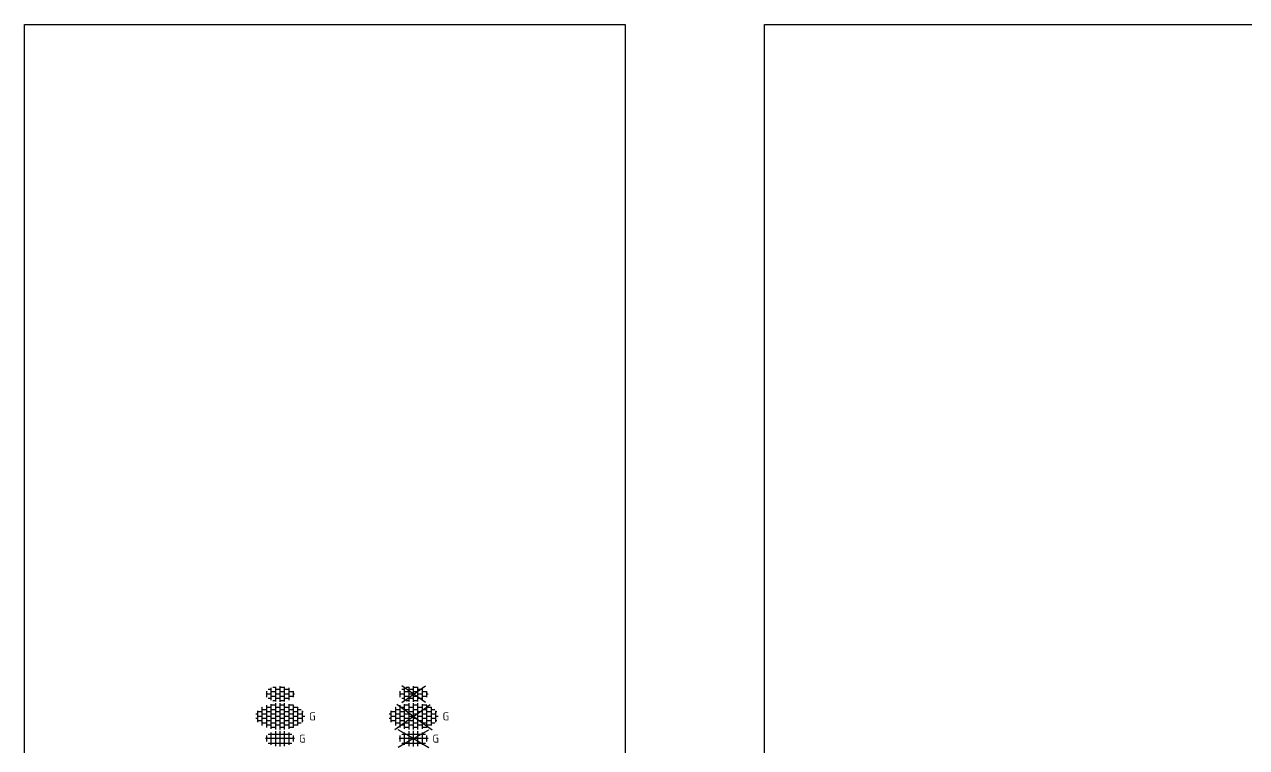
# Model space of a CAD drawing. Header units: metres. Extents: x -77 to 448, y 4806 to 5239.
# Drawn here: x 81.2 to 136.1, y 5060 to 5092.5 of the extents above; entities that cross this region are included whole.
import ezdxf
from ezdxf.enums import TextEntityAlignment as Align

# ---------------------------------------------------------------- set-up
doc = ezdxf.new("R2010")
doc.units = ezdxf.units.M
doc.layers.add('V-WE-VH-OPENVERHARDING_STRAATBAKSTEEN-S', color=90, linetype='Continuous', lineweight=25)
doc.styles.add('NLCS-ISO', font='NLCS-ISO.ttf')

# ---------------------------------------------------------------- blocks, each defined once
blk = doc.blocks.new('SVH-TEGEL_VARIABEL_BLOK_KL-SO')
for p, q in [((-3, 0), (-3, 0.67)), ((-2.67, 1), (2.67, 1)), ((-2, 0), (-2, 1.38)), ((-1, 0), (-1, 1.67)), ((0, 0), (0, 1.75)), ((1, 0), (1, 1.67)), ((2, 0), (2, 1.38)), ((3, 0), (3, 0.67)), ((-2, 0), (-3.25, 0)), ((-3, -0.67), (-3, 0)), ((-2.67, -1), (2.67, -1)), ((-2, -1.38), (-2, 0)), ((0, 0), (-2, 0)), ((-1, -1.67), (-1, 0)), ((0, -1.75), (0, 0)), ((2, 0), (0, 0)), ((1, -1.67), (1, 0)), ((2, -1.38), (2, 0)), ((3.25, 0), (2, 0)), ((3, -0.67), (3, 0))]:
    blk.add_line(p, q)
at = {"style": 'NLCS-ISO'}
blk.add_attdef('FORMAAT', text='', height=1.8, dxfattribs=at).set_placement((-4.25, 0), align=Align.MIDDLE_RIGHT)
blk.add_attdef('KLEUR', text='', height=1.8, dxfattribs=at).set_placement((4.25, 0), align=Align.MIDDLE_LEFT)
at = {"style": 'NLCS-ISO', "flags": 1}
blk.add_attdef('FUNCTIE', text='', height=1.8, dxfattribs=at).set_placement((0, -2.75), align=Align.TOP_CENTER)
blk = doc.blocks.new('SVH-TEGEL_VARIABEL_HALFST-SO')
for p, q in [((-2, 2), (-2, 2.77)), ((-1, 2), (-1, 2.93)), ((0, 2), (0, 2.98)), ((1, 2), (1, 2.93)), ((2, 2), (2, 2.77)), ((-5, 0.5), (-5.45, 0.5)), ((-5, 1), (-5, 1.27)), ((-4, 1), (-5, 1)), ((-5, 0), (-5, 1)), ((-4, 0), (-5, 0)), ((-5, -1), (-5, 0)), ((-4, 2), (-4.09, 2)), ((-4, 2), (-4, 2.05)), ((-4, 1), (-4, 2)), ((-3, 1.5), (-4, 1.5)), ((-4, 0), (-4, 1)), ((-3, 0.5), (-4, 0.5)), ((-4, -1), (-4, 0)), ((-3, 2), (-3, 2.5)), ((-2, 2), (-3, 2)), ((-3, 1), (-3, 2)), ((-2, 1), (-3, 1)), ((-3, 0), (-3, 1)), ((-2, 0), (-3, 0)), ((-3, -1), (-3, 0)), ((-1, 2.5), (-2, 2.5)), ((-2, 1), (-2, 2)), ((-1, 1.5), (-2, 1.5)), ((-2, 0), (-2, 1)), ((-1, 0.5), (-2, 0.5)), ((-2, -1), (-2, 0)), ((0, 2), (-1, 2)), ((-1, 1), (-1, 2)), ((0, 1), (-1, 1)), ((-1, 0), (-1, 1)), ((0, 0), (-1, 0)), ((-1, -1), (-1, 0)), ((1, 2.5), (0, 2.5)), ((0, 1), (0, 2)), ((1, 1.5), (0, 1.5)), ((0, 0), (0, 1)), ((1, 0.5), (0, 0.5)), ((0, -1), (0, 0)), ((2, 2), (1, 2)), ((1, 1), (1, 2)), ((2, 1), (1, 1)), ((1, 0), (1, 1)), ((2, 0), (1, 0)), ((1, -1), (1, 0)), ((2.99, 2.5), (2, 2.5)), ((2, 1), (2, 2)), ((3, 1.5), (2, 1.5)), ((2, 0), (2, 1)), ((3, 0.5), (2, 0.5)), ((2, -1), (2, 0)), ((3, 2), (3, 2.5)), ((4, 2), (3, 2)), ((3, 1), (3, 2)), ((4, 1), (3, 1)), ((3, 0), (3, 1)), ((4, 0), (3, 0)), ((3, -1), (3, 0)), ((4, 2), (4, 2.05)), ((4, 1), (4, 2)), ((4.77, 1.5), (4, 1.5)), ((4, 0), (4, 1)), ((5, 0.5), (4, 0.5)), ((4, -1), (4, 0)), ((5, 1), (5, 1.27)), ((5.2, 1), (5, 1)), ((5, 0), (5, 1)), ((5.52, 0), (5, 0)), ((5, -1), (5, 0)), ((-5, -0.5), (-5.45, -0.5)), ((-4, -1), (-5, -1)), ((-5, -1.27), (-5, -1)), ((-4, -2), (-4.09, -2)), ((-3, -0.5), (-4, -0.5)), ((-4, -2), (-4, -1)), ((-3, -1.5), (-4, -1.5)), ((-4, -2.05), (-4, -2)), ((-2, -1), (-3, -1)), ((-3, -2), (-3, -1)), ((-2, -2), (-3, -2)), ((-3, -2.5), (-3, -2)), ((-1, -0.5), (-2, -0.5)), ((-2, -2), (-2, -1)), ((-1, -1.5), (-2, -1.5)), ((-2, -2.77), (-2, -2)), ((-1, -2.5), (-2, -2.5)), ((0, -1), (-1, -1)), ((-1, -2), (-1, -1)), ((0, -2), (-1, -2)), ((-1, -2.93), (-1, -2)), ((1, -0.5), (0, -0.5)), ((0, -2), (0, -1)), ((1, -1.5), (0, -1.5)), ((0, -2.98), (0, -2)), ((1, -2.5), (0, -2.5)), ((2, -1), (1, -1)), ((1, -2), (1, -1)), ((2, -2), (1, -2)), ((1, -2.93), (1, -2)), ((3, -0.5), (2, -0.5)), ((2, -2), (2, -1)), ((3, -1.5), (2, -1.5)), ((2, -2.77), (2, -2)), ((2.99, -2.5), (2, -2.5)), ((4, -1), (3, -1)), ((3, -2), (3, -1)), ((4, -2), (3, -2)), ((3, -2.5), (3, -2)), ((5, -0.5), (4, -0.5)), ((4, -2), (4, -1)), ((4.77, -1.5), (4, -1.5)), ((4, -2.05), (4, -2)), ((5.2, -1), (5, -1)), ((5, -1.27), (5, -1))]:
    blk.add_line(p, q)
at = {"style": 'NLCS-ISO'}
blk.add_attdef('FORMAAT', text='', height=1.8, dxfattribs=at).set_placement((-6.53, 0), align=Align.MIDDLE_RIGHT)
blk.add_attdef('KLEUR', text='', height=1.8, dxfattribs=at).set_placement((6.53, 0), align=Align.MIDDLE_LEFT)
at = {"style": 'NLCS-ISO', "flags": 1}
blk.add_attdef('FUNCTIE', text='', height=1.8, dxfattribs=at).set_placement((0, -3.98), align=Align.TOP_CENTER)
blk = doc.blocks.new('SVH-TEGEL_VARIABEL_HALFST_KL-SO')
for p, q in [((-3, 0.5), (-3.11, 0.5)), ((-3, 0), (-3, 0.67)), ((-2, 0), (-3, 0)), ((-3, -0.67), (-3, 0)), ((-2, 1), (-2.67, 1)), ((-2, 1), (-2, 1.38)), ((-2, 0), (-2, 1)), ((-1, 0.5), (-2, 0.5)), ((-2, -1), (-2, 0)), ((-1, 1.5), (-1.67, 1.5)), ((-1, 1), (-1, 1.66)), ((0, 1), (-1, 1)), ((-1, 0), (-1, 1)), ((0, 0), (-1, 0)), ((-1, -1), (-1, 0)), ((0, 1), (0, 1.75)), ((1, 1.5), (0, 1.5)), ((0, 0), (0, 1)), ((1, 0.5), (0, 0.5)), ((0, -1), (0, 0)), ((1, 1), (1, 1.66)), ((2, 1), (1, 1)), ((1, 0), (1, 1)), ((2, 0), (1, 0)), ((1, -1), (1, 0)), ((2, 1), (2, 1.38)), ((2, 0), (2, 1)), ((3, 0.5), (2, 0.5)), ((2, -1), (2, 0)), ((3, 0), (3, 0.67)), ((3.25, 0), (3, 0)), ((3, -0.67), (3, 0)), ((-3, -0.5), (-3.11, -0.5)), ((-2, -1), (-2.67, -1)), ((-1, -0.5), (-2, -0.5)), ((-2, -1.38), (-2, -1)), ((-1, -1.5), (-1.67, -1.5)), ((0, -1), (-1, -1)), ((-1, -1.66), (-1, -1)), ((1, -0.5), (0, -0.5)), ((0, -1.75), (0, -1)), ((1, -1.5), (0, -1.5)), ((2, -1), (1, -1)), ((1, -1.66), (1, -1)), ((3, -0.5), (2, -0.5)), ((2, -1.38), (2, -1))]:
    blk.add_line(p, q)
at = {"style": 'NLCS-ISO'}
blk.add_attdef('FORMAAT', text='', height=1.8, dxfattribs=at).set_placement((-4.25, 0), align=Align.MIDDLE_RIGHT)
blk.add_attdef('KLEUR', text='', height=1.8, dxfattribs=at).set_placement((4.25, 0), align=Align.MIDDLE_LEFT)
at = {"style": 'NLCS-ISO', "flags": 1}
blk.add_attdef('FUNCTIE', text='', height=1.8, dxfattribs=at).set_placement((0, -2.75), align=Align.TOP_CENTER)
blk = doc.blocks.new('V-SVH-TEGEL_VARIABEL_BLOK_KL-SO')
for p, q in [((0, 0), (-3.46, 2)), ((0, 0), (-3.46, -2)), ((-3, 0), (-3, 0.67)), ((-2.67, 1), (2.67, 1)), ((-2, 0), (-2, 1.38)), ((-1, 0), (-1, 1.67)), ((0, 0), (3.46, 2)), ((0, 0), (0, 1.75)), ((0, 0), (3.46, -2)), ((1, 0), (1, 1.67)), ((2, 0), (2, 1.38)), ((3, 0), (3, 0.67)), ((-2, 0), (-3.25, 0)), ((-3, -0.67), (-3, 0)), ((-2.67, -1), (2.67, -1)), ((-2, -1.38), (-2, 0)), ((0, 0), (-2, 0)), ((-1, -1.67), (-1, 0)), ((0, -1.75), (0, 0)), ((2, 0), (0, 0)), ((1, -1.67), (1, 0)), ((2, -1.38), (2, 0)), ((3.25, 0), (2, 0)), ((3, -0.67), (3, 0))]:
    blk.add_line(p, q)
at = {"style": 'NLCS-ISO'}
blk.add_attdef('FORMAAT', text='', height=1.8, dxfattribs=at).set_placement((-4.25, 0), align=Align.MIDDLE_RIGHT)
blk.add_attdef('KLEUR', text='', height=1.8, dxfattribs=at).set_placement((4.25, 0), align=Align.MIDDLE_LEFT)
at = {"style": 'NLCS-ISO', "flags": 1}
blk.add_attdef('FUNCTIE', text='', height=1.8, dxfattribs=at).set_placement((0, -2.75), align=Align.TOP_CENTER)
blk = doc.blocks.new('V-SVH-TEGEL_VARIABEL_HALFST-SO')
for p, q in [((-2, 2), (-2, 2.77)), ((-1, 2), (-1, 2.93)), ((0, 2), (0, 2.98)), ((1, 2), (1, 2.93)), ((2, 2), (2, 2.77)), ((-5, 0.5), (-5.45, 0.5)), ((-5, 1), (-5, 1.27)), ((-4, 1), (-5, 1)), ((-5, 0), (-5, 1)), ((-4, 0), (-5, 0)), ((-5, -1), (-5, 0)), ((0, 0), (-4.17, -3)), ((-4, 2), (-4.09, 2)), ((-4, 2), (-4, 2.05)), ((-4, 1), (-4, 2)), ((-3, 1.5), (-4, 1.5)), ((-4, 0), (-4, 1)), ((-3, 0.5), (-4, 0.5)), ((-4, -1), (-4, 0)), ((0, 0), (-3.73, 2.68)), ((-3, 2), (-3, 2.5)), ((-2, 2), (-3, 2)), ((-3, 1), (-3, 2)), ((-2, 1), (-3, 1)), ((-3, 0), (-3, 1)), ((-2, 0), (-3, 0)), ((-3, -1), (-3, 0)), ((-1, 2.5), (-2, 2.5)), ((-2, 1), (-2, 2)), ((-1, 1.5), (-2, 1.5)), ((-2, 0), (-2, 1)), ((-1, 0.5), (-2, 0.5)), ((-2, -1), (-2, 0)), ((0, 2), (-1, 2)), ((-1, 1), (-1, 2)), ((0, 1), (-1, 1)), ((-1, 0), (-1, 1)), ((0, 0), (-1, 0)), ((-1, -1), (-1, 0)), ((0, 0), (3.73, 2.68)), ((1, 2.5), (0, 2.5)), ((0, 1), (0, 2)), ((1, 1.5), (0, 1.5)), ((0, 0), (0, 1)), ((1, 0.5), (0, 0.5)), ((0, -1), (0, 0)), ((2, 2), (1, 2)), ((1, 1), (1, 2)), ((2, 1), (1, 1)), ((1, 0), (1, 1)), ((2, 0), (1, 0)), ((1, -1), (1, 0)), ((2.99, 2.5), (2, 2.5)), ((2, 1), (2, 2)), ((3, 1.5), (2, 1.5)), ((2, 0), (2, 1)), ((3, 0.5), (2, 0.5)), ((2, -1), (2, 0)), ((3, 2), (3, 2.5)), ((4, 2), (3, 2)), ((3, 1), (3, 2)), ((4, 1), (3, 1)), ((3, 0), (3, 1)), ((4, 0), (3, 0)), ((3, -1), (3, 0)), ((4, 2), (4, 2.05)), ((4, 1), (4, 2)), ((4.77, 1.5), (4, 1.5)), ((4, 0), (4, 1)), ((5, 0.5), (4, 0.5)), ((4, -1), (4, 0)), ((5, 1), (5, 1.27)), ((5.2, 1), (5, 1)), ((5, 0), (5, 1)), ((5.52, 0), (5, 0)), ((5, -1), (5, 0)), ((-5, -0.5), (-5.45, -0.5)), ((-4, -1), (-5, -1)), ((-5, -1.27), (-5, -1)), ((-4, -2), (-4.09, -2)), ((-3, -0.5), (-4, -0.5)), ((-4, -2), (-4, -1)), ((-3, -1.5), (-4, -1.5)), ((-4, -2.05), (-4, -2)), ((-2, -1), (-3, -1)), ((-3, -2), (-3, -1)), ((-2, -2), (-3, -2)), ((-3, -2.5), (-3, -2)), ((-1, -0.5), (-2, -0.5)), ((-2, -2), (-2, -1)), ((-1, -1.5), (-2, -1.5)), ((-2, -2.77), (-2, -2)), ((-1, -2.5), (-2, -2.5)), ((0, -1), (-1, -1)), ((-1, -2), (-1, -1)), ((0, -2), (-1, -2)), ((-1, -2.93), (-1, -2)), ((0, 0), (4.17, -3)), ((1, -0.5), (0, -0.5)), ((0, -2), (0, -1)), ((1, -1.5), (0, -1.5)), ((0, -2.98), (0, -2)), ((1, -2.5), (0, -2.5)), ((2, -1), (1, -1)), ((1, -2), (1, -1)), ((2, -2), (1, -2)), ((1, -2.93), (1, -2)), ((3, -0.5), (2, -0.5)), ((2, -2), (2, -1)), ((3, -1.5), (2, -1.5)), ((2, -2.77), (2, -2)), ((2.99, -2.5), (2, -2.5)), ((4, -1), (3, -1)), ((3, -2), (3, -1)), ((4, -2), (3, -2)), ((3, -2.5), (3, -2)), ((5, -0.5), (4, -0.5)), ((4, -2), (4, -1)), ((4.77, -1.5), (4, -1.5)), ((4, -2.05), (4, -2)), ((5.2, -1), (5, -1)), ((5, -1.27), (5, -1))]:
    blk.add_line(p, q)
at = {"style": 'NLCS-ISO'}
blk.add_attdef('FORMAAT', text='', height=1.8, dxfattribs=at).set_placement((-6.53, 0), align=Align.MIDDLE_RIGHT)
blk.add_attdef('KLEUR', text='', height=1.8, dxfattribs=at).set_placement((6.53, 0), align=Align.MIDDLE_LEFT)
at = {"style": 'NLCS-ISO', "flags": 1}
blk.add_attdef('FUNCTIE', text='', height=1.8, dxfattribs=at).set_placement((0, -3.98), align=Align.TOP_CENTER)
blk = doc.blocks.new('V-SVH-TEGEL_VARIABEL_HALFST_KL-SO')
for p, q in [((-3, 0.5), (-3.11, 0.5)), ((-3, 0), (-3, 0.67)), ((-2, 0), (-3, 0)), ((-3, -0.67), (-3, 0)), ((-2, 1), (-2.67, 1)), ((-2.66, -1.86), (2.66, 1.86)), ((2.66, -1.86), (-2.66, 1.86)), ((-2, 1), (-2, 1.38)), ((-2, 0), (-2, 1)), ((-1, 0.5), (-2, 0.5)), ((-2, -1), (-2, 0)), ((-1, 1.5), (-1.67, 1.5)), ((-1, 1), (-1, 1.66)), ((0, 1), (-1, 1)), ((-1, 0), (-1, 1)), ((0, 0), (-1, 0)), ((-1, -1), (-1, 0)), ((0, 1), (0, 1.75)), ((1, 1.5), (0, 1.5)), ((0, 0), (0, 1)), ((1, 0.5), (0, 0.5)), ((0, -1), (0, 0)), ((1, 1), (1, 1.66)), ((2, 1), (1, 1)), ((1, 0), (1, 1)), ((2, 0), (1, 0)), ((1, -1), (1, 0)), ((2, 1), (2, 1.38)), ((2, 0), (2, 1)), ((3, 0.5), (2, 0.5)), ((2, -1), (2, 0)), ((3, 0), (3, 0.67)), ((3.25, 0), (3, 0)), ((3, -0.67), (3, 0)), ((-3, -0.5), (-3.11, -0.5)), ((-2, -1), (-2.67, -1)), ((-1, -0.5), (-2, -0.5)), ((-2, -1.38), (-2, -1)), ((-1, -1.5), (-1.67, -1.5)), ((0, -1), (-1, -1)), ((-1, -1.66), (-1, -1)), ((1, -0.5), (0, -0.5)), ((0, -1.75), (0, -1)), ((1, -1.5), (0, -1.5)), ((2, -1), (1, -1)), ((1, -1.66), (1, -1)), ((3, -0.5), (2, -0.5)), ((2, -1.38), (2, -1))]:
    blk.add_line(p, q)
at = {"style": 'NLCS-ISO'}
blk.add_attdef('FORMAAT', text='', height=1.8, dxfattribs=at).set_placement((-4.25, 0), align=Align.MIDDLE_RIGHT)
blk.add_attdef('KLEUR', text='', height=1.8, dxfattribs=at).set_placement((4.25, 0), align=Align.MIDDLE_LEFT)
at = {"style": 'NLCS-ISO', "flags": 1}
blk.add_attdef('FUNCTIE', text='', height=1.8, dxfattribs=at).set_placement((0, -2.75), align=Align.TOP_CENTER)

msp = doc.modelspace()

# ---------------------------------------------------------------- linework, layer by layer
for points in [[(81.157, 5092.542), (108.167, 5092.542), (108.167, 4812.674), (81.157, 4812.674)], [(114.437, 5092.542), (174.152, 5092.542), (174.152, 4812.674), (114.437, 4812.674)]]:
    msp.add_lwpolyline(points, close=True)

# ---------------------------------------------------------------- block references
at = {"layer": 'V-WE-VH-OPENVERHARDING_STRAATBAKSTEEN-S', "xscale": 0.2, "yscale": 0.2, "zscale": 0.2}
for name, p in [('SVH-TEGEL_VARIABEL_HALFST_KL-SO', (92.654, 5062.439)), ('V-SVH-TEGEL_VARIABEL_HALFST_KL-SO', (98.654, 5062.439))]:
    msp.add_blockref(name, p, dxfattribs=at)
for name, p in [('SVH-TEGEL_VARIABEL_HALFST-SO', (92.654, 5061.439)), ('V-SVH-TEGEL_VARIABEL_HALFST-SO', (98.654, 5061.439)), ('SVH-TEGEL_VARIABEL_BLOK_KL-SO', (92.654, 5060.439)), ('V-SVH-TEGEL_VARIABEL_BLOK_KL-SO', (98.654, 5060.439))]:
    msp.add_blockref(name, p, dxfattribs=at).add_auto_attribs({'KLEUR': 'G'})

doc.saveas('drawing.dxf')
